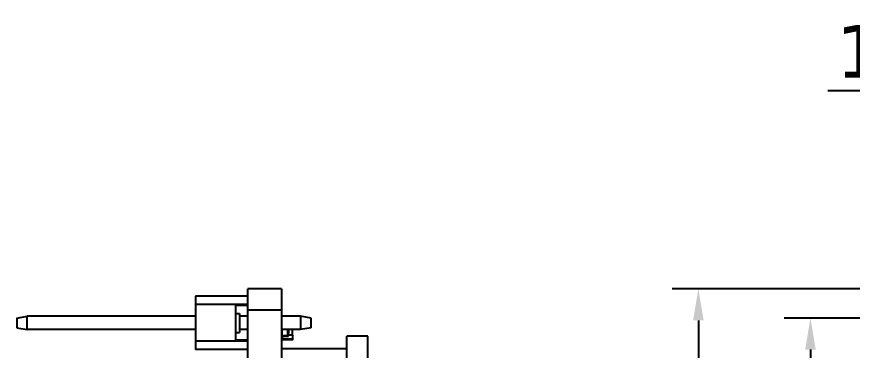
# Model space of a CAD drawing. Header units: millimetres. Extents: x 563 to 681, y 173 to 284.
# Drawn here: x 562.59 to 602.34, y 262.42 to 278.27 of the extents above; entities that cross this region are included whole.
import ezdxf

# ---------------------------------------------------------------- set-up
doc = ezdxf.new("R2010")
doc.units = ezdxf.units.MM
doc.header["$LTSCALE"] = 30.734
doc.header["$PDMODE"] = 3
doc.header["$PDSIZE"] = 0.3125
doc.layers.get('0').update_dxf_attribs({"linetype": 'CONTINUOUS'})
doc.layers.get('Defpoints').update_dxf_attribs({"linetype": 'CONTINUOUS'})
doc.layers.add('dim', color=6, linetype='CONTINUOUS', lineweight=9)
doc.styles.add('Verdana', font='verdana.ttf', dxfattribs={"height": 2.5})
doc.dimstyles.new('aaaaaaaa 3.0', dxfattribs={"dimtxt": 2.5, "dimasz": 1.5, "dimexe": 1.25, "dimexo": 0.625, "dimtad": 1, "dimdec": 1, "dimzin": 9, "dimdsep": 46, "dimtxsty": 'Verdana', "dimcen": 0, "dimazin": 0, "dimtfac": 1, "dimtofl": 0, "dimtmove": 0, "dimatfit": 3, "dimfxl": 1, "dimlwd": 25, "dimlwe": 25, "dimarcsym": 0})

# ---------------------------------------------------------------- blocks, each defined once
blk = doc.blocks.new('*D17')
at = {"layer": 'Defpoints', "color": 0}
for p in [(611.405, 265.342), (595.015, 244.334), (611.405, 244.334)]:
    blk.add_point(p, dxfattribs=at)
at = {"layer": 'dim', "color": 0, "lineweight": 25}
for p, q in [((610.78, 265.342), (593.765, 265.342)), ((595.015, 263.842), (595.015, 245.834)), ((610.78, 244.334), (593.765, 244.334))]:
    blk.add_line(p, q, dxfattribs=at)
at = {"layer": 'dim', "color": 0}
for points in [[(595.265, 263.842), (594.765, 263.842), (595.015, 265.342)], [(594.765, 245.834), (595.265, 245.834), (595.015, 244.334)]]:
    blk.add_solid(points, dxfattribs=at)
at = {"layer": 'dim', "color": 0, "insert": (593.114, 254.838), "char_height": 2.5, "attachment_point": 5, "rotation": 90, "style": 'Verdana'}
blk.add_mtext('21', dxfattribs=at)
blk = doc.blocks.new('*D20')
at = {"layer": 'Defpoints', "color": 0}
for p in [(611.834, 263.954), (600.347, 245.715), (611.835, 245.715)]:
    blk.add_point(p, dxfattribs=at)
at = {"layer": 'dim', "color": 0, "lineweight": 25}
for p, q in [((611.209, 263.954), (599.097, 263.954)), ((600.347, 262.454), (600.347, 247.215)), ((611.21, 245.715), (599.097, 245.715))]:
    blk.add_line(p, q, dxfattribs=at)
at = {"layer": 'dim', "color": 0}
for points in [[(600.597, 262.454), (600.097, 262.454), (600.347, 263.954)], [(600.097, 247.215), (600.597, 247.215), (600.347, 245.715)]]:
    blk.add_solid(points, dxfattribs=at)
at = {"layer": 'dim', "color": 0, "insert": (598.415, 254.835), "char_height": 2.5, "attachment_point": 5, "rotation": 90, "style": 'Verdana'}
blk.add_mtext('18.2', dxfattribs=at)
blk = doc.blocks.new('*D22')
at = {"layer": 'Defpoints', "color": 0}
for p in [(610.405, 274.751), (610.405, 264.334), (611.834, 263.954)]:
    blk.add_point(p, dxfattribs=at)
at = {"layer": 'dim', "color": 0, "lineweight": 25}
for p, q in [((610.405, 264.959), (610.405, 276.001)), ((611.834, 264.579), (611.834, 276.001)), ((608.905, 274.751), (601.166, 274.751)), ((613.334, 274.751), (614.834, 274.751))]:
    blk.add_line(p, q, dxfattribs=at)
at = {"layer": 'dim', "color": 0}
for points in [[(608.905, 274.501), (608.905, 275.001), (610.405, 274.751)], [(613.334, 275.001), (613.334, 274.501), (611.834, 274.751)]]:
    blk.add_solid(points, dxfattribs=at)
at = {"layer": 'dim', "color": 0, "insert": (604.286, 276.63), "char_height": 2.5, "attachment_point": 5, "style": 'Verdana'}
blk.add_mtext('1.4', dxfattribs=at)

msp = doc.modelspace()

# ---------------------------------------------------------------- linework, layer by layer
at = {"linetype": 'Continuous'}
for p, q in [((573.593, 244.334), (573.593, 265.342)), ((575.193, 265.342), (573.593, 265.342)), ((575.193, 265.342), (575.193, 244.334)), ((571.093, 264.994), (571.093, 262.454)), ((573.593, 264.994), (571.093, 264.994)), ((573.593, 264.594), (571.093, 264.594)), ((572.993, 264.544), (572.993, 262.904)), ((573.593, 264.544), (572.993, 264.544)), ((575.193, 264.334), (573.593, 264.334)), ((562.593, 263.956), (563.093, 264.044)), ((562.593, 263.956), (562.593, 263.492)), ((563.093, 263.404), (563.093, 264.044)), ((571.093, 264.044), (563.093, 264.044)), ((572.993, 264.176), (573.193, 264.176)), ((573.193, 264.176), (573.193, 263.271)), ((573.593, 264.044), (573.193, 264.044)), ((576.093, 264.044), (575.193, 264.044)), ((576.093, 264.044), (576.093, 263.404)), ((576.593, 263.956), (576.093, 264.044)), ((576.593, 263.492), (576.593, 263.956)), ((562.593, 263.492), (563.093, 263.404)), ((571.093, 263.404), (563.093, 263.404)), ((572.993, 263.271), (573.193, 263.271)), ((573.593, 263.404), (573.193, 263.404)), ((576.093, 263.404), (575.193, 263.404)), ((575.218, 263.194), (575.193, 263.194)), ((575.218, 263.119), (575.218, 263.404)), ((575.218, 263.119), (575.493, 263.119)), ((575.493, 263.119), (575.493, 263.404)), ((575.518, 263.194), (575.493, 263.194)), ((575.518, 263.144), (575.493, 263.144)), ((575.518, 263.094), (575.518, 263.404)), ((575.518, 263.351), (575.528, 263.351)), ((575.518, 263.345), (575.528, 263.345)), ((575.518, 263.332), (575.528, 263.332)), ((575.518, 263.28), (575.528, 263.28)), ((575.518, 263.23), (575.528, 263.23)), ((575.728, 263.134), (575.518, 263.134)), ((575.528, 263.4), (575.528, 263.345)), ((575.528, 263.332), (575.528, 263.23)), ((575.698, 263.404), (575.698, 263.134)), ((575.708, 263.134), (575.708, 262.934)), ((575.718, 263.134), (575.718, 263.404)), ((575.728, 262.954), (575.728, 263.134)), ((576.593, 263.492), (576.093, 263.404)), ((573.593, 262.854), (571.093, 262.854)), ((573.593, 262.904), (572.993, 262.904)), ((575.193, 263.094), (575.518, 263.094)), ((575.208, 263.094), (575.208, 262.954)), ((575.728, 262.954), (575.208, 262.954)), ((575.228, 262.934), (575.228, 263.094)), ((575.228, 262.934), (575.708, 262.934)), ((578.293, 258.607), (578.293, 263.094)), ((579.293, 263.094), (578.293, 263.094)), ((579.293, 246.574), (579.293, 263.094)), ((573.593, 262.454), (571.093, 262.454)), ((575.193, 262.509), (578.293, 262.509))]:
    msp.add_line(p, q, dxfattribs=at)
for centre, start, end in [((575.228, 262.954), 180, 270), ((575.708, 262.954), 270, 0)]:
    msp.add_arc(centre, 0.02, start, end, dxfattribs=at)

# ---------------------------------------------------------------- dimensions: what is measured, and where the dimension line sits
at = {"layer": 'dim'}
dim = msp.add_linear_dim(base=(610.405, 274.751), p1=(611.834, 263.954), p2=(610.405, 264.334), dimstyle='aaaaaaaa 3.0', dxfattribs=at)
dim.commit()
dim.dimension.update_dxf_attribs({"geometry": '*D22', "text_midpoint": (604.286, 276.63)})
for base, p1, p2, picture, middle in [((595.015, 244.334), (611.405, 265.342), (611.405, 244.334), '*D17', (595.015, 254.838)), ((600.347, 245.715), (611.834, 263.954), (611.835, 245.715), '*D20', (600.347, 254.835))]:
    dim = msp.add_linear_dim(base=base, p1=p1, p2=p2, angle=90, dimstyle='aaaaaaaa 3.0', dxfattribs=at)
    dim.commit()
    dim.dimension.update_dxf_attribs({"geometry": picture, "text_midpoint": middle, "dimtype": 160})

doc.saveas('drawing.dxf')
